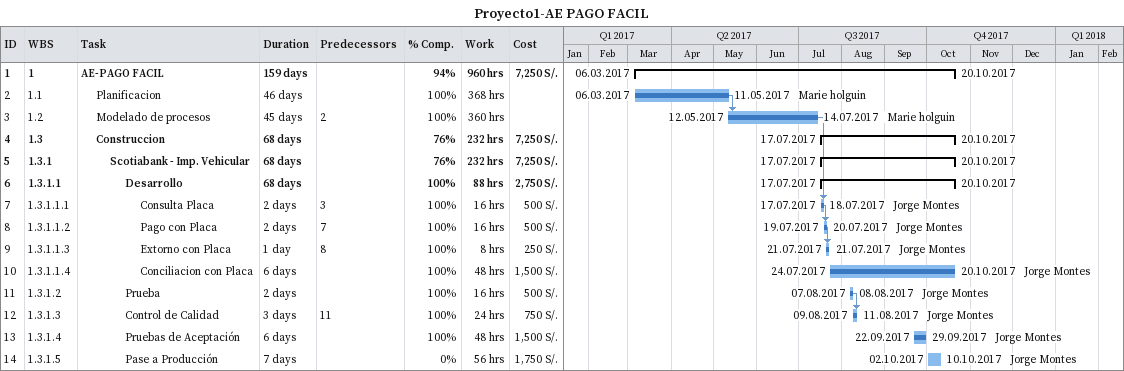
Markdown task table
Proyecto1-AE PAGO FACIL

| ID | WBS | Task | Duration | Start | Finish | Predecessors | Resources | % complete | Work (h) | Cost (S/.) |
|---|---|---|---|---|---|---|---|---|---|---|
| 1 | 1 | **AE-PAGO FACIL** | 159d | 2017-03-06 | 2017-10-20 |  |  | 94 | 960 | 7250 |
| 2 | 1.1 | Planificacion | 46d | 2017-03-06 | 2017-05-11 |  | Marie holguin | 100 | 368 |  |
| 3 | 1.2 | Modelado de procesos | 45d | 2017-05-12 | 2017-07-14 | 2 | Marie holguin | 100 | 360 |  |
| 4 | 1.3 | **Construccion** | 68d | 2017-07-17 | 2017-10-20 |  |  | 76 | 232 | 7250 |
| 5 | 1.3.1 | **Scotiabank - Imp. Vehicular** | 68d | 2017-07-17 | 2017-10-20 |  |  | 76 | 232 | 7250 |
| 6 | 1.3.1.1 | **Desarrollo** | 68d | 2017-07-17 | 2017-10-20 |  |  | 100 | 88 | 2750 |
| 7 | 1.3.1.1.1 | Consulta Placa | 2d | 2017-07-17 | 2017-07-18 | 3 | Jorge Montes | 100 | 16 | 500 |
| 8 | 1.3.1.1.2 | Pago con Placa | 2d | 2017-07-19 | 2017-07-20 | 7 | Jorge Montes | 100 | 16 | 500 |
| 9 | 1.3.1.1.3 | Extorno con Placa | 1d | 2017-07-21 | 2017-07-21 | 8 | Jorge Montes | 100 | 8 | 250 |
| 10 | 1.3.1.1.4 | Conciliacion con Placa | 6d | 2017-07-24 | 2017-10-20 |  | Jorge Montes | 100 | 48 | 1500 |
| 11 | 1.3.1.2 | Prueba | 2d | 2017-08-07 | 2017-08-08 |  | Jorge Montes | 100 | 16 | 500 |
| 12 | 1.3.1.3 | Control de Calidad | 3d | 2017-08-09 | 2017-08-11 | 11 | Jorge Montes | 100 | 24 | 750 |
| 13 | 1.3.1.4 | Pruebas de Aceptación | 6d | 2017-09-22 | 2017-09-29 |  | Jorge Montes | 100 | 48 | 1500 |
| 14 | 1.3.1.5 | Pase a Producción | 7d | 2017-10-02 | 2017-10-10 |  | Jorge Montes | 0 | 56 | 1750 |
